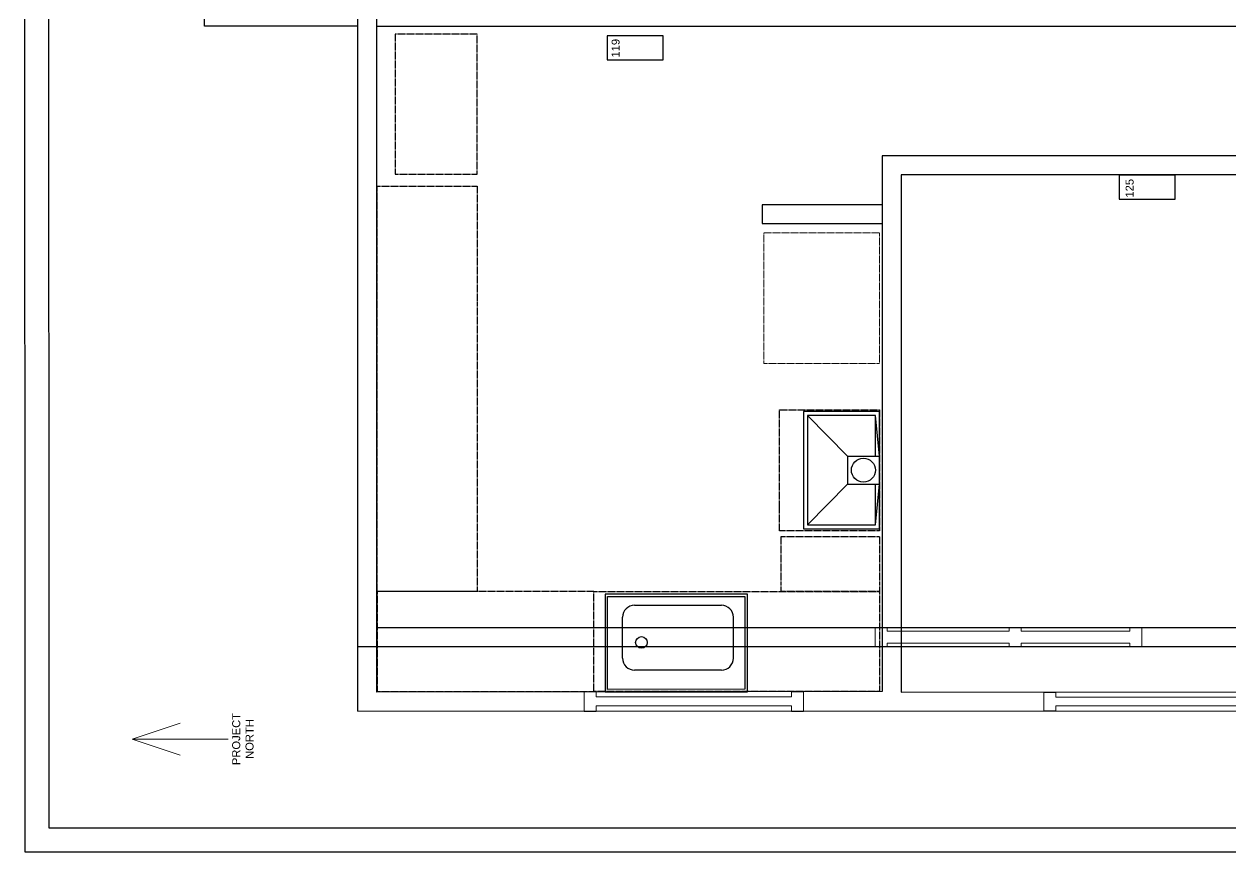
# Model space of a CAD drawing. Header units: inches. Extents: x -613 to 610, y 0 to 507.
# Drawn here: x -612.5 to -310.9, y 0 to 206.8 of the extents above; entities that cross this region are included whole.
import ezdxf

# ---------------------------------------------------------------- set-up
doc = ezdxf.new("R2010")
doc.units = ezdxf.units.IN
doc.header["$MEASUREMENT"] = 0
doc.linetypes.add('CENTER2', pattern=[1.125, 0.75, -0.125, 0.125, -0.125])
doc.layers.get('0').update_dxf_attribs({"color": 1, "lineweight": 9})
doc.layers.get('Defpoints').update_dxf_attribs({"lineweight": 9})
for name, color, linetype, lineweight in [('00-page-edge', 7, 'Continuous', 9), ('A101-Floorplan-1st-floor', 7, 'Continuous', 9), ('A201-Floorplan-2nd-floor', 7, 'Continuous', 9)]:
    doc.layers.add(name, color=color, linetype=linetype, lineweight=lineweight)
doc.layers.get('Defpoints').off()
doc.styles.get("Standard").update_dxf_attribs({"font": 'Arial.ttf', "height": 2})

# ---------------------------------------------------------------- blocks, each defined once
blk = doc.blocks.new('refrigerator')
at = {"layer": 'A201-Floorplan-2nd-floor', "linetype": 'CENTER2'}
blk.add_lwpolyline([(0, 0), (-32.625, 0), (-32.625, 28.925), (0, 28.925)], close=True, dxfattribs=at)
blk = doc.blocks.new('stove')
at = {"layer": 'A201-Floorplan-2nd-floor', "linetype": 'CENTER2', "lineweight": 30}
blk.add_lwpolyline([(-30.27, 25), (0, 25), (0, 0), (-30.27, 0)], close=True, dxfattribs=at)
blk = doc.blocks.new('L1-family-room-patio-doors')
at = {"layer": 'A101-Floorplan-1st-floor'}
for p, q in [((0, 66.63), (-4.75, 66.63)), ((-0.07, 66.63), (-0.07, 63.63)), ((-3.93, 63.63), (-4.75, 63.63)), ((-3.93, 33.13), (-3.93, 63.63)), ((-0.93, 33.13), (-0.93, 63.63)), ((0, 63.63), (-0.93, 63.63)), ((-4.75, 33.13), (-3.93, 33.13)), ((-0.93, 33.13), (0, 33.13)), ((-0.07, 33.13), (-0.07, 30.13)), ((-4.75, 30.13), (-3.93, 30.13)), ((-3.93, 3), (-3.93, 30.13)), ((-0.93, 3), (-0.93, 30.13)), ((-0.93, 30.13), (0, 30.13)), ((-4.75, 3), (-3.93, 3)), ((-4.75, 0), (0, 0)), ((-0.93, 3), (0, 3)), ((-0.07, 3), (-0.07, 0))]:
    blk.add_line(p, q, dxfattribs=at)
at = {"layer": 'A101-Floorplan-1st-floor', "lineweight": 30}
for p, q in [((-4.75, 66.63), (-4.75, 63.63)), ((-4.75, 33.13), (-4.75, 30.13)), ((-4.75, 3), (-4.75, 0))]:
    blk.add_line(p, q, dxfattribs=at)
blk = doc.blocks.new('L2-north-kitchen-butcher-block')
at = {"layer": 'A201-Floorplan-2nd-floor', "linetype": 'CENTER2', "lineweight": 30}
blk.add_lwpolyline([(0, -25), (-101.32, -25), (-101.32, 0), (0, 0)], close=True, dxfattribs=at)
blk = doc.blocks.new('L2-kitchen-NW-butcher-block')
at = {"layer": 'A201-Floorplan-2nd-floor', "linetype": 'CENTER2', "lineweight": 30}
blk.add_lwpolyline([(25, -54.19), (25, 0), (0, 0), (0, -54.19)], close=True, dxfattribs=at)
blk = doc.blocks.new('L2-kitchen-butcher-block-sink')
at = {"layer": 'A201-Floorplan-2nd-floor', "linetype": 'CENTER2', "lineweight": 30}
blk.add_lwpolyline([(0, 71.3625), (25, 71.3625), (25, 0), (0, 0)], close=True, dxfattribs=at)
blk = doc.blocks.new('L2-butcher-block-west-stove')
at = {"layer": 'A201-Floorplan-2nd-floor', "linetype": 'CENTER2', "lineweight": 30}
for p, q in [((13.69, 24.62), (0, 24.62)), ((0, 0), (0, 24.62)), ((13.69, 0), (13.69, 24.62)), ((13.69, 0), (0, 0))]:
    blk.add_line(p, q, dxfattribs=at)
blk = doc.blocks.new('smart-hood')
at = {"lineweight": 30}
for p, q in [((11.15625, 8), (11.15625, 0)), ((18.15625, 8), (11.15625, 8)), ((18.15625, 8), (18.15625, 0))]:
    blk.add_line(p, q, dxfattribs=at)
blk.add_lwpolyline([(0, 0), (29.3125, 0), (29.3125, 19), (0, 19)], close=True, dxfattribs=at)
blk.add_lwpolyline([(18.15625, 1), (28.3125, 1), (28.3125, 18), (1, 18), (1, 1), (11.15625, 1)], dxfattribs=at)
blk.add_circle((14.65625, 4), 3, dxfattribs=at)
blk = doc.blocks.new('L2-stove-exhaust-hood')
at = {"layer": 'A201-Floorplan-2nd-floor', "lineweight": 30}
for p, q in [((0, 8), (-10.15625, 18)), ((17.15625, 18), (7, 8)), ((-10.15625, 1), (0, 0)), ((7, 0), (17.15625, 1))]:
    blk.add_line(p, q, dxfattribs=at)
blk.add_blockref('smart-hood', (-11.15625, 0), dxfattribs=at)
blk = doc.blocks.new('L2-cabinet-holding-kitchen-sink')
at = {"layer": 'A201-Floorplan-2nd-floor', "lineweight": -3}
for points in [[(0, 0), (0, 35.56), (-24.42, 35.56), (-24.4, 0)], [(-23.77, 0.62), (-23.8, 34.94), (-0.63, 34.94), (-0.63, 0.62)]]:
    blk.add_lwpolyline(points, close=True, dxfattribs=at)
blk = doc.blocks.new('L2-kitchen-sink-and-drain')
at = {"layer": 'A201-Floorplan-2nd-floor', "lineweight": -3}
for p, q in [((-3.9375, 4.71875), (6.28125, 4.71875)), ((-6.9375, -19.96875), (-6.9375, 1.71875)), ((9.28125, 1.71875), (9.28125, -19.96875)), ((-3.9375, -22.96875), (6.28125, -22.96875))]:
    blk.add_line(p, q, dxfattribs=at)
blk.add_circle((0, 0), 1.45459, dxfattribs=at)
for centre, start, end in [((-3.9375, 1.71875), 90, 180), ((6.28125, 1.71875), 0, 90), ((-3.9375, -19.96875), 180, 270), ((6.28125, -19.96875), 270, 0)]:
    blk.add_arc(centre, 3, start, end, dxfattribs=at)
blk = doc.blocks.new('L1-ceiling-register-119')
at = {"layer": 'A101-Floorplan-1st-floor', "lineweight": 30}
for p, q in [((-6, 0, -95.12), (-6, -14, -95.12)), ((0, 0, -95.12), (-6, 0, -95.12)), ((0, -14, -95.12), (0, 0, -95.12)), ((-6, -14, -95.12), (0, -14, -95.12))]:
    blk.add_line(p, q, dxfattribs=at)
blk = doc.blocks.new('L2-west-bedroom-window')
at = {"layer": 'A201-Floorplan-2nd-floor'}
for p, q in [((-4.75, 70.4), (-0.02, 70.4)), ((-3.45, 67.4), (-4.75, 67.4)), ((-3.45, 67.4), (-3.45, 3)), ((-0.02, 67.4), (-1.3, 67.4)), ((-1.3, 67.4), (-1.3, 3)), ((-4.75, 3), (-3.45, 3)), ((0, 0), (-4.75, 0)), ((-1.3, 3), (0, 3)), ((0, 3), (0, 0))]:
    blk.add_line(p, q, dxfattribs=at)
at = {"layer": 'A201-Floorplan-2nd-floor', "lineweight": 30}
for p, q in [((-4.75, 70.4), (-4.75, 67.4)), ((-0.02, 70.4), (-0.02, 67.4)), ((-4.75, 3), (-4.75, 0))]:
    blk.add_line(p, q, dxfattribs=at)
blk = doc.blocks.new('L2-kitchen-window')
at = {"layer": 'A201-Floorplan-2nd-floor'}
for p, q in [((-0.03, 54.87), (-4.83, 54.87)), ((-0.03, 54.88), (-0.03, 51.87)), ((-3.51, 51.87), (-4.83, 51.87)), ((-3.51, 51.87), (-3.51, 3)), ((-0.03, 51.87), (-1.31, 51.87)), ((-1.31, 51.87), (-1.31, 3)), ((-4.82, 3), (-3.51, 3)), ((0, 0), (-4.82, 0)), ((-1.31, 3), (0, 3)), ((0, 3), (0, 0))]:
    blk.add_line(p, q, dxfattribs=at)
at = {"layer": 'A201-Floorplan-2nd-floor', "lineweight": 30}
for p, q in [((-4.83, 54.87), (-4.83, 51.87)), ((-4.82, 3), (-4.82, 0))]:
    blk.add_line(p, q, dxfattribs=at)
blk = doc.blocks.new('north-arrow')
at = {"layer": '00-page-edge', "lineweight": 5}
for points in [[(-3.99, -12), (0, 0), (4, -12)], [(0, 0), (0, -12), (0, -24)]]:
    blk.add_lwpolyline(points, dxfattribs=at)
blk = doc.blocks.new('page-edge')
at = {"layer": '00-page-edge', "lineweight": -3}
blk.add_lwpolyline([(507.14, 612.53), (0, 612.36), (0, 0), (507.14, 0), (507.14, 612.54)], dxfattribs=at)
blk.add_lwpolyline([(501.14, 62.27), (501.14, 606.53), (6, 606.36), (6, 62.27)], close=True, dxfattribs=at)

msp = doc.modelspace()

# ---------------------------------------------------------------- linework, layer by layer
at = {"layer": 'A101-Floorplan-1st-floor', "lineweight": -3}
for p, q in [((-567.43, 206.32), (-567.43, 459.75)), ((-529.11, 206.32), (-567.43, 206.32)), ((-529.11, 51.29), (-529.11, 206.32)), ((-524.36, 56.04), (-524.36, 206.32)), ((-524.36, 206.32), (-299.98, 206.32)), ((-524.36, 56.04), (-196.96, 56.04)), ((-529.11, 51.29), (-87.3, 51.29))]:
    msp.add_line(p, q, dxfattribs=at)
at = {"layer": 'A201-Floorplan-2nd-floor', "lineweight": -3}
for p, q in [((-529.11, 35.17), (-529.11, 356.57)), ((-398.02, 161.66), (-428.02, 161.66)), ((-428.02, 161.66), (-428.02, 157.03)), ((-428.02, 157.03), (-398.02, 157.03)), ((-529.11, 35.17), (-87.3, 35.27))]:
    msp.add_line(p, q, dxfattribs=at)
at = {"layer": 'A201-Floorplan-2nd-floor', "lineweight": 5}
msp.add_line((-499.27, 204.35), (-500.39, 204.35), dxfattribs=at)
at = {"layer": 'A201-Floorplan-2nd-floor', "lineweight": -3}
msp.add_lwpolyline([(-398.02, 173.94), (-398.02, 40.03), (-524.39, 39.94), (-524.39, 351.82), (-229.2, 351.82), (-229.2, 242.75), (-166.35, 242.75), (-166.35, 218.25), (-179.91, 218.25), (-179.91, 152.5), (-215.24, 152.5), (-215.24, 173.94), (-398.02, 173.94)], dxfattribs=at)
at = {"layer": 'A201-Floorplan-2nd-floor', "linetype": 'CENTER2', "lineweight": -3}
msp.add_lwpolyline([(-499.27, 204.35), (-519.77, 204.35), (-519.77, 169.35), (-499.27, 169.35)], close=True, dxfattribs=at)
at = {"layer": 'A201-Floorplan-2nd-floor', "lineweight": -3}
msp.add_lwpolyline([(-393.27, 39.92), (-249.15, 39.96), (-249.15, 93.04), (-219.99, 93.04), (-219.99, 169.19), (-393.27, 169.19)], close=True, dxfattribs=at)

# ---------------------------------------------------------------- block references
at = {"lineweight": -3, "rotation": 89.99999999999999}
for name, p in [('L2-north-kitchen-butcher-block', (-524.27, 166.35)), ('refrigerator', (-398.72, 154.65)), ('stove', (-398.72, 110.48)), ('L2-stove-exhaust-hood', (-398.72, 91.87)), ('L2-butcher-block-west-stove', (-398.72, 65.03)), ('L2-kitchen-sink-and-drain', (-458.2, 52.32))]:
    msp.add_blockref(name, p, dxfattribs=at)
at = {"lineweight": 5, "rotation": 89.99999999999999}
for name, p in [('L2-cabinet-holding-kitchen-sink', (-431.73, 64.4)), ('L2-kitchen-window', (-417.7, 40.01)), ('L2-west-bedroom-window', (-287.21, 39.95))]:
    msp.add_blockref(name, p, dxfattribs=at)
at = {"layer": '00-page-edge', "lineweight": 5, "rotation": 89.99999999999999}
msp.add_blockref('north-arrow', (-585.57, 28.12), dxfattribs=at)
at = {"layer": 'A101-Floorplan-1st-floor', "lineweight": 5, "rotation": 89.99999999999999}
for p in [(-466.74, 203.89, 95.12), (-338.74, 169.09, 95.12)]:
    msp.add_blockref('L1-ceiling-register-119', p, dxfattribs=at)
at = {"layer": 'A101-Floorplan-1st-floor', "lineweight": -3, "rotation": 89.99999999999999}
msp.add_blockref('L1-family-room-patio-doors', (-333.11, 56.04), dxfattribs=at)
at = {"layer": 'A201-Floorplan-2nd-floor', "lineweight": -3, "rotation": 89.99999999999999}
for name, p in [('L2-kitchen-NW-butcher-block', (-524.27, 40.03)), ('L2-kitchen-butcher-block-sink', (-398.72, 40.03))]:
    msp.add_blockref(name, p, dxfattribs=at)
at = {"layer": 'Defpoints', "lineweight": 5, "rotation": 89.99999999999999}
msp.add_blockref('page-edge', (0, 0), dxfattribs=at)

# ---------------------------------------------------------------- texts
at = {"layer": '00-page-edge', "lineweight": 5, "insert": (-557.84, 28.19), "char_height": 2, "width": 33.7721, "attachment_point": 5, "rotation": 90}
msp.add_mtext('PROJECT\\PNORTH', dxfattribs=at)
at = {"layer": 'A101-Floorplan-1st-floor', "lineweight": 5}
for s, p in [('119', (-463.67, 198.47)), ('125', (-335.17, 163.48))]:
    msp.add_text(s, height=2, rotation=90, dxfattribs=at).set_placement(p)

doc.saveas('drawing.dxf')
